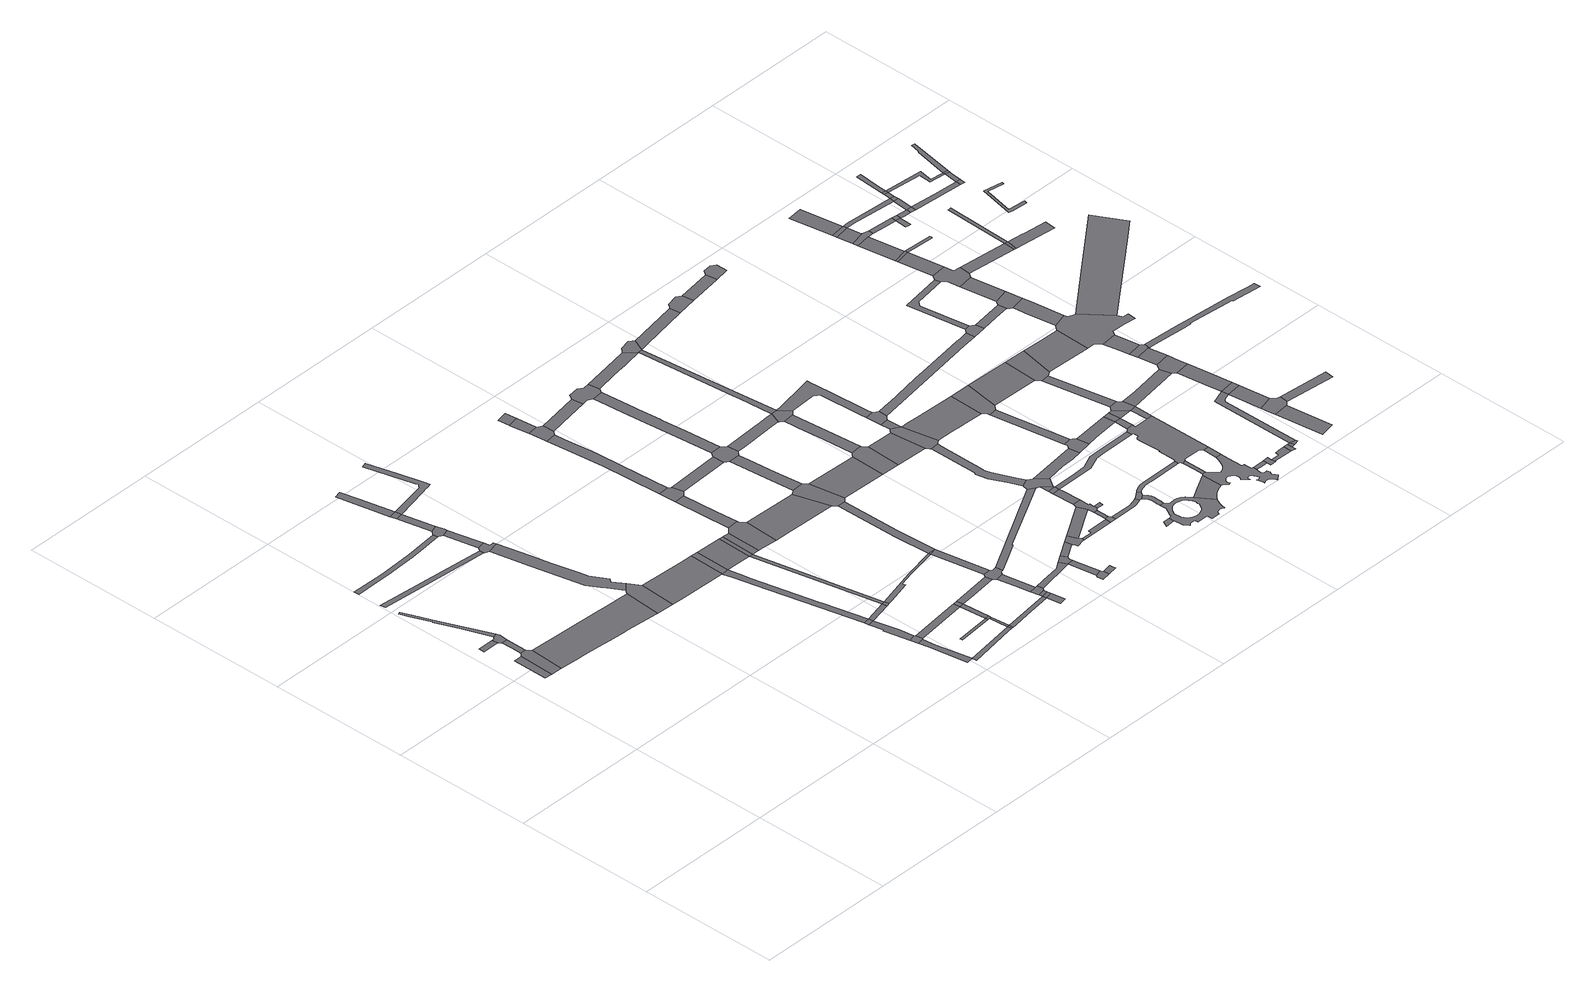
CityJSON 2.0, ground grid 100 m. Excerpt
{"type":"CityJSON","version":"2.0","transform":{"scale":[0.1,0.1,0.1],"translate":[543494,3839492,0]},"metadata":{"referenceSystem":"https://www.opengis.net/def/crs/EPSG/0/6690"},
"CityObjects":{
"road1":{"type":"Road","attributes":{"RoadStructureAttribute.sectionType":"1"},"geometry":[{"type":"MultiSurface","lod":"1","boundaries":[[[0,1,2,3]]]}]},
"road2":{"type":"Road","geometry":[{"type":"MultiSurface","lod":"1","boundaries":[[[4,5,6,7,8,9,3,2,10,11]]]}]},
"road3":{"type":"Road","attributes":{"RoadStructureAttribute.sectionType":"1"},"geometry":[{"type":"MultiSurface","lod":"1","boundaries":[[[12,13,14,15]]]}]},
"road4":{"type":"Road","attributes":{"RoadStructureAttribute.sectionType":"1"},"geometry":[{"type":"MultiSurface","lod":"1","boundaries":[[[16,17,18,6,5,19,20,21,22]]]}]},
"road5":{"type":"Road","attributes":{"RoadStructureAttribute.sectionType":"1"},"geometry":[{"type":"MultiSurface","lod":"1","boundaries":[[[23,24,25,26,27,28,29,30,31,32]]]}]},
"road6":{"type":"Road","geometry":[{"type":"MultiSurface","lod":"1","boundaries":[[[33,34,32,31,35,36,12,15,16,22]]]}]},
"road7":{"type":"Road","attributes":{"RoadStructureAttribute.sectionType":"1"},"geometry":[{"type":"MultiSurface","lod":"1","boundaries":[[[37,38,39,11,10,40,41,42,43,44,45,46,47,48,49]]]}]},
"road8":{"type":"Road","attributes":{"RoadStructureAttribute.sectionType":"1"},"geometry":[{"type":"MultiSurface","lod":"1","boundaries":[[[50,51,52,53]]]}]},
"road9":{"type":"Road","attributes":{"RoadStructureAttribute.sectionType":"1"},"geometry":[{"type":"MultiSurface","lod":"1","boundaries":[[[54,55,56,57,58,59,60,61,62,63,64,65,66]]]}]},
"road10":{"type":"Road","geometry":[{"type":"MultiSurface","lod":"1","boundaries":[[[67,68,69,49,48,70,71]]]}]},
"road11":{"type":"Road","attributes":{"RoadStructureAttribute.sectionType":"1"},"geometry":[{"type":"MultiSurface","lod":"1","boundaries":[[[72,73,74,75,76,77,78,79,80,81,82,83,68,67]]]}]},
"road12":{"type":"Road","geometry":[{"type":"MultiSurface","lod":"1","boundaries":[[[84,85,86,87,88,53,52,89,90,79,78]]]}]},
"road13":{"type":"Road","attributes":{"RoadStructureAttribute.sectionType":"1"},"geometry":[{"type":"MultiSurface","lod":"1","boundaries":[[[91,92,93,87,86]]]}]},
"road14":{"type":"Road","geometry":[{"type":"MultiSurface","lod":"1","boundaries":[[[94,95,96,97,98,99,54,66,100,93,92]]]}]},
"road15":{"type":"Road","attributes":{"RoadStructureAttribute.sectionType":"1"},"geometry":[{"type":"MultiSurface","lod":"1","boundaries":[[[101,102,103,104,105,97,96]]]}]},
"road16":{"type":"Road","geometry":[{"type":"MultiSurface","lod":"1","boundaries":[[[106,107,103,102]]]}]},
"road17":{"type":"Road","attributes":{"RoadStructureAttribute.sectionType":"1"},"geometry":[{"type":"MultiSurface","lod":"1","boundaries":[[[108,109,110,111,112,107,106]]]}]},
"road18":{"type":"Road","attributes":{"RoadStructureAttribute.sectionType":"1"},"geometry":[{"type":"MultiSurface","lod":"1","boundaries":[[[113,71,70,114,115,116]]]}]},
"road19":{"type":"Road","attributes":{"RoadStructureAttribute.sectionType":"1"},"geometry":[{"type":"MultiSurface","lod":"1","boundaries":[[[117,118,119,120,121,122,123,124,125]]]}]},
"road20":{"type":"Road","attributes":{"RoadStructureAttribute.sectionType":"1"},"geometry":[{"type":"MultiSurface","lod":"1","boundaries":[[[126,127,128,129,130,131,132,133,134,135,136,137,138,139,140,141,142,143,106,102]]]}]},
"road21":{"type":"Road","geometry":[{"type":"MultiSurface","lod":"1","boundaries":[[[144,145,122,121,146,147]]]}]},
"road22":{"type":"Road","attributes":{"RoadStructureAttribute.sectionType":"1"},"geometry":[{"type":"MultiSurface","lod":"1","boundaries":[[[148,149,150,151,152,153,145,144]]]}]},
"road23":{"type":"Road","geometry":[{"type":"MultiSurface","lod":"1","boundaries":[[[154,155,150,149]]]}]},
"road24":{"type":"Road","attributes":{"RoadStructureAttribute.sectionType":"1"},"geometry":[{"type":"MultiSurface","lod":"1","boundaries":[[[156,157,158,159,160,161,162,163,164,165,166,155,154]]]}]},
"road25":{"type":"Road","geometry":[{"type":"MultiSurface","lod":"1","boundaries":[[[167,116,115,163,162,168]]]}]},
"road26":{"type":"Road","attributes":{"RoadStructureAttribute.sectionType":"1"},"geometry":[{"type":"MultiSurface","lod":"1","boundaries":[[[169,154,149,170]]]}]},
"road27":{"type":"Road","attributes":{"RoadStructureAttribute.sectionType":"1"},"geometry":[{"type":"MultiSurface","lod":"1","boundaries":[[[171,125,172,173,174]]]}]},
"road28":{"type":"Road","attributes":{"RoadStructureAttribute.sectionType":"1"},"geometry":[{"type":"MultiSurface","lod":"1","boundaries":[[[175,176,147,146,177,178,179]]]}]},
"road29":{"type":"Road","geometry":[{"type":"MultiSurface","lod":"1","boundaries":[[[180,169,170,181]]]}]},
"road30":{"type":"Road","attributes":{"RoadStructureAttribute.sectionType":"1"},"geometry":[{"type":"MultiSurface","lod":"1","boundaries":[[[182,183,184,185,186]]]}]},
"road31":{"type":"Road","attributes":{"RoadStructureAttribute.sectionType":"1"},"geometry":[{"type":"MultiSurface","lod":"1","boundaries":[[[168,162,187,188,189,190]]]}]},
"road32":{"type":"Road","attributes":{"RoadStructureAttribute.sectionType":"1"},"geometry":[{"type":"MultiSurface","lod":"1","boundaries":[[[191,192,169,180]]]}]},
"road33":{"type":"Road","geometry":[{"type":"MultiSurface","lod":"1","boundaries":[[[190,189,193,192,191,194]]]}]},
"road34":{"type":"Road","geometry":[{"type":"MultiSurface","lod":"1","boundaries":[[[195,171,174,196]]]}]},
"road35":{"type":"Road","attributes":{"RoadStructureAttribute.sectionType":"1"},"geometry":[{"type":"MultiSurface","lod":"1","boundaries":[[[197,198,199,171,195]]]}]},
"road36":{"type":"Road","geometry":[{"type":"MultiSurface","lod":"1","boundaries":[[[200,182,186,199,198]]]}]},
"road37":{"type":"Road","attributes":{"RoadStructureAttribute.sectionType":"1"},"geometry":[{"type":"MultiSurface","lod":"1","boundaries":[[[194,191,201,202,203]]]}]},
"road38":{"type":"Road","attributes":{"RoadStructureAttribute.sectionType":"1"},"geometry":[{"type":"MultiSurface","lod":"1","boundaries":[[[204,179,182,200]]]}]},
"road39":{"type":"Road","geometry":[{"type":"MultiSurface","lod":"1","boundaries":[[[205,175,179,204]]]}]},
"road40":{"type":"Road","geometry":[{"type":"MultiSurface","lod":"1","boundaries":[[[206,207,208,203,202,209,210,211]]]}]},
"road41":{"type":"Road","attributes":{"RoadStructureAttribute.sectionType":"1"},"geometry":[{"type":"MultiSurface","lod":"1","boundaries":[[[212,213,180,181,214,215,216,217,218]]]}]},
"road42":{"type":"Road","attributes":{"RoadStructureAttribute.sectionType":"1"},"geometry":[{"type":"MultiSurface","lod":"1","boundaries":[[[219,195,196,220,221,222]]]}]},
"road43":{"type":"Road","attributes":{"RoadStructureAttribute.sectionType":"1"},"geometry":[{"type":"MultiSurface","lod":"1","boundaries":[[[223,205,204,224,225]]]}]},
"road44":{"type":"Road","attributes":{"RoadStructureAttribute.sectionType":"1"},"geometry":[{"type":"MultiSurface","lod":"1","boundaries":[[[226,227,228,208,207]]]}]},
"road45":{"type":"Road","geometry":[{"type":"MultiSurface","lod":"1","boundaries":[[[229,230,228,227,231,232]]]}]},
"road46":{"type":"Road","attributes":{"RoadStructureAttribute.sectionType":"1"},"geometry":[{"type":"MultiSurface","lod":"1","boundaries":[[[233,222,234,235,236]]]}]},
"road47":{"type":"Road","geometry":[{"type":"MultiSurface","lod":"1","boundaries":[[[237,219,222,233]]]}]},
"road48":{"type":"Road","attributes":{"RoadStructureAttribute.sectionType":"1"},"geometry":[{"type":"MultiSurface","lod":"1","boundaries":[[[238,239,240,219,237]]]}]},
"road49":{"type":"Road","attributes":{"RoadStructureAttribute.sectionType":"1"},"geometry":[{"type":"MultiSurface","lod":"1","boundaries":[[[241,242,243,244,245,246,247,248,249,250,251,230,229]]]}]},
"road50":{"type":"Road","geometry":[{"type":"MultiSurface","lod":"1","boundaries":[[[252,253,254,239,238,255]]]}]},
"road51":{"type":"Road","attributes":{"RoadStructureAttribute.sectionType":"1"},"geometry":[{"type":"MultiSurface","lod":"1","boundaries":[[[256,257,258,254,253]]]}]},
"road52":{"type":"Road","attributes":{"RoadStructureAttribute.sectionType":"1"},"geometry":[{"type":"MultiSurface","lod":"1","boundaries":[[[211,210,259,260,261,262]]]}]},
"road53":{"type":"Road","geometry":[{"type":"MultiSurface","lod":"1","boundaries":[[[263,264,265,223,225,257,256,266,267,268]]]}]},
"road54":{"type":"Road","attributes":{"RoadStructureAttribute.sectionType":"1"},"geometry":[{"type":"MultiSurface","lod":"1","boundaries":[[[269,218,270,265,264]]]}]},
"road55":{"type":"Road","geometry":[{"type":"MultiSurface","lod":"1","boundaries":[[[212,218,269]]]}]},
"road56":{"type":"Road","geometry":[{"type":"MultiSurface","lod":"1","boundaries":[[[271,272,273,274,247,246,275,276,277]]]}]},
"road57":{"type":"Road","attributes":{"RoadStructureAttribute.sectionType":"1"},"geometry":[{"type":"MultiSurface","lod":"1","boundaries":[[[278,279,280,281,282,273,272]]]}]},
"road58":{"type":"Road","geometry":[{"type":"MultiSurface","lod":"1","boundaries":[[[283,284,280,279]]]}]},
"road59":{"type":"Road","attributes":{"RoadStructureAttribute.sectionType":"1"},"geometry":[{"type":"MultiSurface","lod":"1","boundaries":[[[285,232,231,286]]]}]},
"road60":{"type":"Road","attributes":{"RoadStructureAttribute.sectionType":"1"},"geometry":[{"type":"MultiSurface","lod":"1","boundaries":[[[287,288,212,269,289,290]]]}]},
"road61":{"type":"Road","attributes":{"RoadStructureAttribute.sectionType":"1"},"geometry":[{"type":"MultiSurface","lod":"1","boundaries":[[[291,292,293,294,295,252,255,296,297,298,299,300]]]}]},
"road62":{"type":"Road","geometry":[{"type":"MultiSurface","lod":"1","boundaries":[[[301,302,303,304,305,306,262,261,307,287,290,308,309,310]]]}]},
"road63":{"type":"Road","geometry":[{"type":"MultiSurface","lod":"1","boundaries":[[[311,312,313,314,315,316]]]}]},
"road64":{"type":"Road","attributes":{"RoadStructureAttribute.sectionType":"1"},"geometry":[{"type":"MultiSurface","lod":"1","boundaries":[[[317,277,276,318,319]]]}]},
"road65":{"type":"Road","attributes":{"RoadStructureAttribute.sectionType":"1"},"geometry":[{"type":"MultiSurface","lod":"1","boundaries":[[[320,300,312,311]]]}]},
"road66":{"type":"Road","attributes":{"RoadStructureAttribute.sectionType":"1"},"geometry":[{"type":"MultiSurface","lod":"1","boundaries":[[[321,322,323,324,325,326,327,304,303]]]}]},
"road67":{"type":"Road","geometry":[{"type":"MultiSurface","lod":"1","boundaries":[[[328,291,300,320,329,330]]]}]},
"road68":{"type":"Road","geometry":[{"type":"MultiSurface","lod":"1","boundaries":[[[331,332,333,316,315]]]}]},
"road69":{"type":"Road","geometry":[{"type":"MultiSurface","lod":"1","boundaries":[[[334,335,336,337,338,285,286,326,325,339,340]]]}]},
"road70":{"type":"Road","attributes":{"RoadStructureAttribute.sectionType":"1"},"geometry":[{"type":"MultiSurface","lod":"1","boundaries":[[[341,328,330,342]]]}]},
"road71":{"type":"Road","attributes":{"RoadStructureAttribute.sectionType":"1"},"geometry":[{"type":"MultiSurface","lod":"1","boundaries":[[[343,310,309,344,345]]]}]},
"road72":{"type":"Road","attributes":{"RoadStructureAttribute.sectionType":"1"},"geometry":[{"type":"MultiSurface","lod":"1","boundaries":[[[346,347,348,349,350,351,352,353,354,355,356,357,337,336]]]}]},
"road73":{"type":"Road","attributes":{"RoadStructureAttribute.sectionType":"1"},"geometry":[{"type":"MultiSurface","lod":"1","boundaries":[[[358,359,268,267,360,361,362,363,364,365]]]}]},
"road74":{"type":"Road","geometry":[{"type":"MultiSurface","lod":"1","boundaries":[[[366,367,341,342,368,369,370,371,372,373,374]]]}]},
"road75":{"type":"Road","geometry":[{"type":"MultiSurface","lod":"1","boundaries":[[[375,376,377,378,379,317,319,380,381,354,353,382,383,384,385]]]}]},
"road76":{"type":"Road","attributes":{"RoadStructureAttribute.sectionType":"1"},"geometry":[{"type":"MultiSurface","lod":"1","boundaries":[[[386,387,388,389,390,391,340,339,392,393,394,395,396]]]}]},
"road77":{"type":"Road","attributes":{"RoadStructureAttribute.sectionType":"1"},"geometry":[{"type":"MultiSurface","lod":"1","boundaries":[[[397,398,399,373,372,400,401]]]}]},
"road78":{"type":"Road","attributes":{"RoadStructureAttribute.sectionType":"1"},"geometry":[{"type":"MultiSurface","lod":"1","boundaries":[[[402,366,374,403]]]}]},
"road79":{"type":"Road","geometry":[{"type":"MultiSurface","lod":"1","boundaries":[[[404,405,406,407,408,345,344,409,410]]]}]},
"road80":{"type":"Road","geometry":[{"type":"MultiSurface","lod":"1","boundaries":[[[411,412,401,400,413,414]]]}]},
"road81":{"type":"Road","attributes":{"RoadStructureAttribute.sectionType":"1"},"geometry":[{"type":"MultiSurface","lod":"1","boundaries":[[[415,416,417,418,419,420,421,422,407,406]]]}]},
"road82":{"type":"Road","attributes":{"RoadStructureAttribute.sectionType":"1"},"geometry":[{"type":"MultiSurface","lod":"1","boundaries":[[[423,424,412,411]]]}]},
"road83":{"type":"Road","attributes":{"RoadStructureAttribute.sectionType":"1"},"geometry":[{"type":"MultiSurface","lod":"1","boundaries":[[[425,426,427,385,384,428,429,430,431,432,433]]]}]},
"road84":{"type":"Road","geometry":[{"type":"MultiSurface","lod":"1","boundaries":[[[434,435,436,437,438,402,403,424,423,439,440,441]]]}]},
"road85":{"type":"Road","attributes":{"RoadStructureAttribute.sectionType":"1"},"geometry":[{"type":"MultiSurface","lod":"1","boundaries":[[[410,409,442,443]]]}]},
"road86":{"type":"Road","geometry":[{"type":"MultiSurface","lod":"1","boundaries":[[[444,386,396,445,446,447,419,418,448]]]}]},
"road87":{"type":"Road","attributes":{"RoadStructureAttribute.sectionType":"1"},"geometry":[{"type":"MultiSurface","lod":"1","boundaries":[[[449,450,451,438,437]]]}]},
"road88":{"type":"Road","geometry":[{"type":"MultiSurface","lod":"1","boundaries":[[[452,453,441,440]]]}]},
"road89":{"type":"Road","geometry":[{"type":"MultiSurface","lod":"1","boundaries":[[[454,455,451,450]]]}]},
"road90":{"type":"Road","attributes":{"RoadStructureAttribute.sectionType":"1"},"geometry":[{"type":"MultiSurface","lod":"1","boundaries":[[[456,455,454,457]]]}]},
"road91":{"type":"Road","geometry":[{"type":"MultiSurface","lod":"1","boundaries":[[[458,459,460,461]]]}]},
"road92":{"type":"Road","geometry":[{"type":"MultiSurface","lod":"1","boundaries":[[[462,463,358,365,456,457,464,465,466]]]}]},
"road93":{"type":"Road","attributes":{"RoadStructureAttribute.sectionType":"1"},"geometry":[{"type":"MultiSurface","lod":"1","boundaries":[[[467,468,469,470,471,414,413,472,473,474,475]]]}]},
"road94":{"type":"Road","attributes":{"RoadStructureAttribute.sectionType":"1"},"geometry":[{"type":"MultiSurface","lod":"1","boundaries":[[[476,477,478,479,480,481,482,483,484,485,486,463,462]]]}]},
"road95":{"type":"Road","attributes":{"RoadStructureAttribute.sectionType":"1"},"geometry":[{"type":"MultiSurface","lod":"1","boundaries":[[[487,433,488,489,386,444]]]}]},
"road96":{"type":"Road","attributes":{"RoadStructureAttribute.sectionType":"1"},"geometry":[{"type":"MultiSurface","lod":"1","boundaries":[[[490,491,492,493,494,495,496,497,498,499,500,444,448,501,502,503,504,505,506,507,508]]]}]},
"road97":{"type":"Road","geometry":[{"type":"MultiSurface","lod":"1","boundaries":[[[509,510,443,442,511,482,481,512,513,514,515]]]}]},
"road98":{"type":"Road","attributes":{"RoadStructureAttribute.sectionType":"1"},"geometry":[{"type":"MultiSurface","lod":"1","boundaries":[[[516,517,518,519,520,509,515]]]}]},
"road99":{"type":"Road","geometry":[{"type":"MultiSurface","lod":"1","boundaries":[[[521,522,523,524,425,433,487,525]]]}]},
"road100":{"type":"Road","geometry":[{"type":"MultiSurface","lod":"1","boundaries":[[[526,527,528,529,530,531,532,533,534,535,536,537,538,539,540]]]}]},
"road101":{"type":"Road","geometry":[{"type":"MultiSurface","lod":"1","boundaries":[[[541,542,543,467,475,532,531,544,545]]]}]},
"road102":{"type":"Road","attributes":{"RoadStructureAttribute.sectionType":"1"},"geometry":[{"type":"MultiSurface","lod":"1","boundaries":[[[546,508,507,519,518,547,548,549,550]]]}]},
"road103":{"type":"Road","attributes":{"RoadStructureAttribute.sectionType":"1"},"geometry":[{"type":"MultiSurface","lod":"1","boundaries":[[[551,552,553,554,555,556,557,558,559,560,561,562,563,564,565,566,567,568,569,570,571,572,573,574,575,540,539,576,577,578,579,580,581,582,458,461,583,584,585,586,587,588,589,590,591,592,593],[594,595,596,597,598,599,600,601,602,603,604,605,606,607,608,609,610,611,612,613,614,615,616,617,618,619,620,621,622,623,624,625,626,627,628,629,630,631,632,633,634,635]]]}]},
"road104":{"type":"Road","attributes":{"RoadStructureAttribute.sectionType":"1"},"geometry":[{"type":"MultiSurface","lod":"1","boundaries":[[[636,466,465,637,638,639]]]}]},
"road105":{"type":"Road","attributes":{"RoadStructureAttribute.sectionType":"1"},"geometry":[{"type":"MultiSurface","lod":"1","boundaries":[[[550,640,641]]]}]},
"road106":{"type":"Road","attributes":{"RoadStructureAttribute.sectionType":"1"},"geometry":[{"type":"MultiSurface","lod":"1","boundaries":[[[642,643,644,645,646,515,514,647,648,649,650,651,652]]]}]},
"road107":{"type":"Road","attributes":{"RoadStructureAttribute.sectionType":"1"},"geometry":[{"type":"MultiSurface","lod":"1","boundaries":[[[653,654,655,656,657,658,659,660,454,450,661,662,663,664,665]]]}]},
"road108":{"type":"Road","attributes":{"RoadStructureAttribute.sectionType":"1"},"geometry":[{"type":"MultiSurface","lod":"1","boundaries":[[[666,667,668,669,670,671,541,545,672,673,674,675,676,677,678,679]]]}]},
"road109":{"type":"Road","geometry":[{"type":"MultiSurface","lod":"1","boundaries":[[[680,681,567,566,682,683,684,685,686,687,688,689]]]}]},
"road110":{"type":"Road","attributes":{"RoadStructureAttribute.sectionType":"1"},"geometry":[{"type":"MultiSurface","lod":"1","boundaries":[[[690,691,525,487,692,693]]]}]},
"road111":{"type":"Road","geometry":[{"type":"MultiSurface","lod":"1","boundaries":[[[694,695,696,697,698,636,639,699,700]]]}]},
"road112":{"type":"Road","attributes":{"RoadStructureAttribute.sectionType":"1"},"geometry":[{"type":"MultiSurface","lod":"1","boundaries":[[[701,702,696,695]]]}]},
"road113":{"type":"Road","geometry":[{"type":"MultiSurface","lod":"1","boundaries":[[[703,704,705,706,707,708]]]}]},
"road114":{"type":"Road","geometry":[{"type":"MultiSurface","lod":"1","boundaries":[[[652,651,709,710,702,701,711,712,713,714]]]}]},
"road115":{"type":"Road","geometry":[{"type":"MultiSurface","lod":"1","boundaries":[[[715,716,717,718,719,720,721,722,723,724,708,707,680,689,725,726,727,728,729,730,731,732,733,734,735,736,737,738,739,740,741,742,743,744,745,746,747,748,749,750,751,752,753,754,755,756,757,758,759,760,761,762,763,764,765,766,767,768,769,770,771,772,773,774,775,776,777,778,779,780,781,782,783,784,785,786,787,788,789,790,791,792,793,794,795,796,797,798,799,800]]]}]},
"road116":{"type":"Road","attributes":{"RoadStructureAttribute.sectionType":"1"},"geometry":[{"type":"MultiSurface","lod":"1","boundaries":[[[801,700,699,802,803,804]]]}]},
"road117":{"type":"Road","geometry":[{"type":"MultiSurface","lod":"1","boundaries":[[[805,806,807,690,693,808,809,810,811]]]}]},
"road118":{"type":"Road","attributes":{"RoadStructureAttribute.sectionType":"1"},"geometry":[{"type":"MultiSurface","lod":"1","boundaries":[[[812,813,814,815,816,817,818,819,641,640,820,821]]]}]},
"road119":{"type":"Road","attributes":{"RoadStructureAttribute.sectionType":"1"},"geometry":[{"type":"MultiSurface","lod":"1","boundaries":[[[822,823,824,825,826,653,665,827,828,829,830,831,832,833,834,835,836,679,678,837,705,704,838,839,840,841,842,843,844,845,846]]]}]},
"road120":{"type":"Road","geometry":[{"type":"MultiSurface","lod":"1","boundaries":[[[843,715,800,844]]]}]},
"road121":{"type":"Road","geometry":[{"type":"MultiSurface","lod":"1","boundaries":[[[847,848,849,792,791,850,851,852,853,854]]]}]},
"road122":{"type":"Road","geometry":[{"type":"MultiSurface","lod":"1","boundaries":[[[855,804,824,823]]]}]},
"road123":{"type":"Road","geometry":[{"type":"MultiSurface","lod":"1","boundaries":[[[856,801,804,855]]]}]},
"road124":{"type":"Road","attributes":{"RoadStructureAttribute.sectionType":"1"},"geometry":[{"type":"MultiSurface","lod":"1","boundaries":[[[714,713,857,858]]]}]},
"road125":{"type":"Road","geometry":[{"type":"MultiSurface","lod":"1","boundaries":[[[859,847,854,860,861,862,863,864,865,866]]]}]},
"road126":{"type":"Road","attributes":{"RoadStructureAttribute.sectionType":"1"},"geometry":[{"type":"MultiSurface","lod":"1","boundaries":[[[867,856,855,868]]]}]},
"road127":{"type":"Road","attributes":{"RoadStructureAttribute.sectionType":"1"},"geometry":[{"type":"MultiSurface","lod":"1","boundaries":[[[869,811,810,870]]]}]},
"road128":{"type":"Road","geometry":[{"type":"MultiSurface","lod":"1","boundaries":[[[871,872,873,874,866,865,875,876]]]}]},
"road129":{"type":"Road","geometry":[{"type":"MultiSurface","lod":"1","boundaries":[[[877,878,867,868,879,880]]]}]},
"road130":{"type":"Road","attributes":{"RoadStructureAttribute.sectionType":"1"},"geometry":[{"type":"MultiSurface","lod":"1","boundaries":[[[879,868,846,845]]]}]},
"road131":{"type":"Road","attributes":{"RoadStructureAttribute.sectionType":"1"},"geometry":[{"type":"MultiSurface","lod":"1","boundaries":[[[881,882,883,878,877]]]}]},
"road132":{"type":"Road","geometry":[{"type":"MultiSurface","lod":"1","boundaries":[[[884,871,876,885,886,887,888,889,890]]]}]},
"road133":{"type":"Road","geometry":[{"type":"MultiSurface","lod":"1","boundaries":[[[891,890,889,892,893]]]}]},
"road134":{"type":"Road","geometry":[{"type":"MultiSurface","lod":"1","boundaries":[[[858,857,894,895,883,882,896,897,898]]]}]},
"road135":{"type":"Road","geometry":[{"type":"MultiSurface","lod":"1","boundaries":[[[891,893,899,900,901]]]}]},
"road136":{"type":"Road","geometry":[{"type":"MultiSurface","lod":"1","boundaries":[[[902,903,869,870,904,905,906]]]}]},
"road137":{"type":"Road","attributes":{"RoadStructureAttribute.sectionType":"1"},"geometry":[{"type":"MultiSurface","lod":"1","boundaries":[[[907,908,880,879,909]]]}]},
"road138":{"type":"Road","attributes":{"RoadStructureAttribute.sectionType":"1"},"geometry":[{"type":"MultiSurface","lod":"1","boundaries":[[[910,911,891,901,912,913,914,915]]]}]},
"road139":{"type":"Road","geometry":[{"type":"MultiSurface","lod":"1","boundaries":[[[916,917,812,821,918,919]]]}]},
"road140":{"type":"Road","attributes":{"RoadStructureAttribute.sectionType":"1"},"geometry":[{"type":"MultiSurface","lod":"1","boundaries":[[[920,898,897,921,922]]]}]},
"road141":{"type":"Road","attributes":{"RoadStructureAttribute.sectionType":"1"},"geometry":[{"type":"MultiSurface","lod":"1","boundaries":[[[923,924,925,926]]]}]},
"road142":{"type":"Road","geometry":[{"type":"MultiSurface","lod":"1","boundaries":[[[927,928,929,930,931,932,924,923,933,934,935,936]]]}]},
"road143":{"type":"Road","attributes":{"RoadStructureAttribute.sectionType":"1"},"geometry":[{"type":"MultiSurface","lod":"1","boundaries":[[[937,915,931,930]]]}]},
"road144":{"type":"Road","attributes":{"RoadStructureAttribute.sectionType":"1"},"geometry":[{"type":"MultiSurface","lod":"1","boundaries":[[[938,939,917,916,940,941,942]]]}]},
"road145":{"type":"Road","geometry":[{"type":"MultiSurface","lod":"1","boundaries":[[[943,910,915,937]]]}]},
"road146":{"type":"Road","attributes":{"RoadStructureAttribute.sectionType":"1"},"geometry":[{"type":"MultiSurface","lod":"1","boundaries":[[[944,919,918,945,946,947]]]}]},
"road147":{"type":"Road","attributes":{"RoadStructureAttribute.sectionType":"1"},"geometry":[{"type":"MultiSurface","lod":"1","boundaries":[[[948,949,950,951,910,943]]]}]},
"road148":{"type":"Road","geometry":[{"type":"MultiSurface","lod":"1","boundaries":[[[952,953,954,907,909,950,949]]]}]},
"road149":{"type":"Road","attributes":{"RoadStructureAttribute.sectionType":"1"},"geometry":[{"type":"MultiSurface","lod":"1","boundaries":[[[955,956,954,953]]]}]},
"road150":{"type":"Road","geometry":[{"type":"MultiSurface","lod":"1","boundaries":[[[957,958,959,956,955,960,961]]]}]},
"road151":{"type":"Road","attributes":{"RoadStructureAttribute.sectionType":"1"},"geometry":[{"type":"MultiSurface","lod":"1","boundaries":[[[962,963,964,959,958]]]}]},
"road152":{"type":"Road","attributes":{"RoadStructureAttribute.sectionType":"1"},"geometry":[{"type":"MultiSurface","lod":"1","boundaries":[[[965,966,967,968,969,970,971]]]}]},
"road153":{"type":"Road","geometry":[{"type":"MultiSurface","lod":"1","boundaries":[[[972,973,974,944,947,975,967,966]]]}]},
"road154":{"type":"Road","attributes":{"RoadStructureAttribute.sectionType":"1"},"geometry":[{"type":"MultiSurface","lod":"1","boundaries":[[[936,935,976,977]]]}]},
"road155":{"type":"Road","geometry":[{"type":"MultiSurface","lod":"1","boundaries":[[[978,979,980,971,970,981,982,983,922,921,984,985,986,963,962,987,988,989,990,991,992,993,994,995,996,997]]]}]},
"road156":{"type":"Road","attributes":{"RoadStructureAttribute.sectionType":"1"},"geometry":[{"type":"MultiSurface","lod":"1","boundaries":[[[998,999,973,972]]]}]},
"road157":{"type":"Road","geometry":[{"type":"MultiSurface","lod":"1","boundaries":[[[1000,1001,1002,938,942,1003,999,998,1004,1005]]]}]},
"road158":{"type":"Road","attributes":{"RoadStructureAttribute.sectionType":"1"},"geometry":[{"type":"MultiSurface","lod":"1","boundaries":[[[1006,1007,1002,1001]]]}]},
"road159":{"type":"Road","geometry":[{"type":"MultiSurface","lod":"1","boundaries":[[[1008,1009,1007,1006,1010]]]}]},
"road160":{"type":"Road","attributes":{"RoadStructureAttribute.sectionType":"1"},"geometry":[{"type":"MultiSurface","lod":"1","boundaries":[[[1011,1012,1009,1008]]]}]},
"road161":{"type":"Road","attributes":{"RoadStructureAttribute.sectionType":"1"},"geometry":[{"type":"MultiSurface","lod":"1","boundaries":[[[1013,1014,1015,1016,1017]]]}]},
"road162":{"type":"Road","geometry":[{"type":"MultiSurface","lod":"1","boundaries":[[[1018,1019,1014,1013]]]}]},
"road163":{"type":"Road","geometry":[{"type":"MultiSurface","lod":"1","boundaries":[[[1020,1021,1017,1016,1012,1011,1022,1023,1024,1025]]]}]},
"road164":{"type":"Road","attributes":{"RoadStructureAttribute.sectionType":"1"},"geometry":[{"type":"MultiSurface","lod":"1","boundaries":[[[1026,1027,1028,1019,1018]]]}]},
"road165":{"type":"Road","geometry":[{"type":"MultiSurface","lod":"1","boundaries":[[[1029,1030,1031,1010,1006]]]}]},
"road166":{"type":"Road","attributes":{"RoadStructureAttribute.sectionType":"1"},"geometry":[{"type":"MultiSurface","lod":"1","boundaries":[[[1005,1004,1032,1033]]]}]},
"road167":{"type":"Road","attributes":{"RoadStructureAttribute.sectionType":"1"},"geometry":[{"type":"MultiSurface","lod":"1","boundaries":[[[1025,1024,1034,1035,1036]]]}]},
"road168":{"type":"Road","attributes":{"RoadStructureAttribute.sectionType":"1"},"geometry":[{"type":"MultiSurface","lod":"1","boundaries":[[[1037,1038,1039,1040,1041,1042,1043,1044,961,960,1045,1046,1047,1048,1049,1050,1051,1052,1053,1054,1055]]]}]},
"road169":{"type":"Road","attributes":{"RoadStructureAttribute.sectionType":"1"},"geometry":[{"type":"MultiSurface","lod":"1","boundaries":[[[1056,1018,1013,1057,1058,1059]]]}]},
"road170":{"type":"Road","geometry":[{"type":"MultiSurface","lod":"1","boundaries":[[[1035,1060,1061,1062,1063,1064,1065]]]}]},
"road171":{"type":"Road","geometry":[{"type":"MultiSurface","lod":"1","boundaries":[[[1036,1035,1065,1066]]]}]},
"road172":{"type":"Road","geometry":[{"type":"MultiSurface","lod":"1","boundaries":[[[1033,1032,1067,1068]]]}]},
"road173":{"type":"Road","attributes":{"RoadStructureAttribute.sectionType":"1"},"geometry":[{"type":"MultiSurface","lod":"1","boundaries":[[[1066,1065,1069,1070,1071,1072]]]}]},
"road174":{"type":"Road","attributes":{"RoadStructureAttribute.sectionType":"1"},"geometry":[{"type":"MultiSurface","lod":"1","boundaries":[[[1073,1074,997,996,1075,1076]]]}]},
"road175":{"type":"Road","geometry":[{"type":"MultiSurface","lod":"1","boundaries":[[[1072,1071,1077,1078]]]}]},
"road176":{"type":"Road","attributes":{"RoadStructureAttribute.sectionType":"1"},"geometry":[{"type":"MultiSurface","lod":"1","boundaries":[[[1058,1072,1078,1079]]]}]},
"road177":{"type":"Road","attributes":{"RoadStructureAttribute.sectionType":"1"},"geometry":[{"type":"MultiSurface","lod":"1","boundaries":[[[1080,1081,1082,1033,1068]]]}]},
"road178":{"type":"Road","geometry":[{"type":"MultiSurface","lod":"1","boundaries":[[[1059,1058,1079,1083]]]}]},
"road179":{"type":"Road","attributes":{"RoadStructureAttribute.sectionType":"1"},"geometry":[{"type":"MultiSurface","lod":"1","boundaries":[[[1084,1059,1083,1085]]]}]},
"road180":{"type":"Road","geometry":[{"type":"MultiSurface","lod":"1","boundaries":[[[1086,1084,1085,1087]]]}]},
"road181":{"type":"Road","attributes":{"RoadStructureAttribute.sectionType":"1"},"geometry":[{"type":"MultiSurface","lod":"1","boundaries":[[[1088,1089,1090,1068,1067,1091,1092,1093]]]}]},
"road182":{"type":"Road","attributes":{"RoadStructureAttribute.sectionType":"1"},"geometry":[{"type":"MultiSurface","lod":"1","boundaries":[[[1094,1086,1087,1095,1096]]]}]},
"road183":{"type":"Road","attributes":{"RoadStructureAttribute.sectionType":"1"},"geometry":[{"type":"MultiSurface","lod":"1","boundaries":[[[1097,1078,1077,1098,1099,1100]]]}]},
"road184":{"type":"Road","attributes":{"RoadStructureAttribute.sectionType":"1"},"geometry":[{"type":"MultiSurface","lod":"1","boundaries":[[[1101,1102,1087,1085,1103,1104,1105,1106]]]}]},
"road185":{"type":"Road","attributes":{"RoadStructureAttribute.sectionType":"1"},"geometry":[{"type":"MultiSurface","lod":"1","boundaries":[[[1107,1108,1109,1110,1111,1112,1113,1114,1115]]]}]},
"road186":{"type":"Road","geometry":[{"type":"MultiSurface","lod":"1","boundaries":[[[1100,1099,1116,1117,1118]]]}]},
"road187":{"type":"Road","attributes":{"RoadStructureAttribute.sectionType":"1"},"geometry":[{"type":"MultiSurface","lod":"1","boundaries":[[[1119,1105,1100,1118,1120,1121]]]}]},
"road188":{"type":"Road","geometry":[{"type":"MultiSurface","lod":"1","boundaries":[[[1122,1106,1105,1119,1121,1123]]]}]},
"road189":{"type":"Road","attributes":{"RoadStructureAttribute.sectionType":"1"},"geometry":[{"type":"MultiSurface","lod":"1","boundaries":[[[1124,1125,1126,1106,1122,1123,1127]]]}]}
},
"vertices":[
[153,2134,0],[151,1883,0],[203,1880,0],[212,2133,0],
[278,2152,0],[273,2159,0],[233,2156,0],[233,2155,0],[233,2153,0],[217,2138,0],[286,1876,0],[300,2128,0],
[213,2370,0],[96,2369,0],[96,2328,0],[214,2329,0],
[235,2309,0],[234,2240,0],[234,2196,0],[273,2161,0],[274,2195,0],[274,2240,0],[277,2307,0],
[128,2745,0],[68,2895,0],[40,2964,0],[23,2958,0],[51,2889,0],[105,2755,0],[101,2754,0],[171,2580,0],[242,2386,0],[270,2397,0],
[280,2373,0],[278,2380,0],[239,2382,0],[230,2370,0],
[1060,2091,0],[920,2098,0],[843,2102,0],[410,1869,0],[483,1866,0],[564,1862,0],[682,1854,0],[805,1845,0],[821,1844,0],[844,1843,0],[1063,1826,0],[1079,1825,0],[1096,2089,0],
[13,3099,0],[18,3059,0],[813,2995,0],[813,3028,0],
[740,3339,0],[500,3312,0],[243,3299,0],[4,3300,0],[5,3262,0],[153,3266,0],[238,3267,0],[301,3270,0],[371,3273,0],[436,3276,0],[500,3279,0],[600,3290,0],[745,3307,0],
[1168,2165,0],[1118,2119,0],[1112,2110,0],[1205,1818,0],[1222,2081,0],
[1118,2243,0],[1135,2268,0],[1071,2384,0],[1057,2446,0],[1011,2636,0],[984,2767,0],[932,2999,0],[847,2979,0],[910,2697,0],[989,2330,0],[1040,2248,0],[1059,2216,0],
[927,3023,0],[895,3018,0],[885,3062,0],[831,3051,0],[816,3031,0],[816,2995,0],[828,2989,0],
[872,3121,0],[832,3308,0],[779,3288,0],
[827,3330,0],[824,3341,0],[814,3386,0],[761,3366,0],[743,3343,0],[741,3340,0],[750,3304,0],
[806,3414,0],[763,3616,0],[710,3605,0],[724,3540,0],[741,3461,0],
[753,3661,0],[700,3650,0],
[700,3908,0],[671,4036,0],[622,4022,0],[641,3929,0],[667,3806,0],
[1552,2068,0],[1296,1812,0],[1627,1807,0],[1634,2065,0],
[2023,143,0],[2023,148,0],[1997,290,0],[1973,395,0],[1963,485,0],[1917,475,0],[1931,409,0],[1978,132,0],[2024,140,0],
[1001,3670,0],[1009,3672,0],[1044,3680,0],[1066,3685,0],[1099,3693,0],[1087,3739,0],[1042,3910,0],[988,4119,0],[987,4121,0],[950,4106,0],[950,4104,0],[1044,3759,0],[1048,3742,0],[1045,3738,0],[1044,3737,0],[1028,3717,0],[1006,3713,0],[993,3710,0],
[1952,545,0],[1904,534,0],[1970,492,0],[1960,539,0],
[1937,658,0],[1898,828,0],[1853,818,0],[1874,721,0],[1864,717,0],[1867,708,0],
[1891,860,0],[1846,850,0],
[1891,863,0],[1820,1176,0],[1815,1198,0],[1712,1653,0],[1695,1732,0],[1679,1807,0],[1678,1810,0],[1628,1803,0],[1643,1737,0],[1698,1505,0],[1779,1152,0],
[1654,2064,0],[1685,2062,0],
[2056,901,0],[2064,869,0],
[2401,197,0],[2028,107,0],[2373,166,0],[2403,169,0],
[2347,589,0],[2329,587,0],[2341,540,0],[2349,540,0],[2353,541,0],
[2081,906,0],[2089,875,0],
[2374,351,0],[2119,324,0],[2121,315,0],[2122,306,0],[2376,333,0],
[1693,1810,0],[1739,1809,0],[1866,1806,0],[1872,2055,0],
[1893,1805,0],[1867,1803,0],
[1866,1804,0],[1899,2054,0],
[2416,202,0],[2418,170,0],
[2405,307,0],[2402,335,0],[2387,334,0],
[2401,353,0],
[1900,1805,0],[1947,1803,0],[1952,2052,0],
[2385,545,0],
[2379,593,0],
[2075,2079,0],[2073,2096,0],[1990,2089,0],[1981,1802,0],[2092,1798,0],[2103,2047,0],
[2614,1036,0],[2385,989,0],[2114,881,0],[2291,925,0],[2285,948,0],[2388,976,0],[2616,1024,0],
[2762,248,0],[2446,172,0],[2566,191,0],[2767,221,0],
[2671,631,0],[2498,560,0],[2682,584,0],
[2058,2258,0],[2041,2501,0],[1965,2497,0],
[2033,2626,0],[1957,2621,0],[2072,2530,0],[2054,2610,0],
[2819,231,0],[2783,132,0],[2785,124,0],[2837,134,0],
[2814,257,0],
[2810,283,0],[2757,273,0],[2761,254,0],
[2009,2980,0],[1996,3169,0],[1994,3204,0],[1993,3211,0],[1969,3405,0],[1961,3477,0],[1886,3469,0],[1898,3349,0],[1922,3151,0],[1932,3052,0],[1942,2862,0],
[2818,343,0],[2800,340,0],[2747,330,0],[2824,301,0],
[2759,574,0],[2704,562,0],[2726,439,0],
[2189,1795,0],[2244,1793,0],[2566,1784,0],[2492,2036,0],
[2755,642,0],[2738,658,0],[2685,652,0],[2775,597,0],[2791,600,0],[2782,649,0],
[2668,1036,0],[2619,1010,0],
[1956,3603,0],[1945,3611,0],[1869,3601,0],[1884,3483,0],[1966,3484,0],[1986,3507,0],[1980,3588,0],
[1944,3615,0],[1928,3754,0],[1849,3741,0],[1850,3735,0],[1866,3628,0],
[1918,3838,0],[1838,3824,0],
[2445,2634,0],[2448,2553,0],
[2593,1754,0],[2600,1297,0],[2656,1332,0],[2649,1754,0],
[3076,410,0],[3028,380,0],[3016,373,0],[2886,353,0],[2876,352,0],[2883,312,0],[2886,313,0],[3035,341,0],[3085,350,0],[3101,354,0],
[2609,2058,0],[2608,2059,0],[2607,2062,0],[2526,2057,0],[2520,2053,0],[2502,2042,0],[2590,1758,0],[2652,1757,0],[2678,1780,0],[2636,2033,0],
[3181,167,0],[3136,154,0],[3126,139,0],[3131,97,0],[3198,109,0],[3193,150,0],
[2291,3642,0],[2170,3539,0],[2305,3562,0],
[3148,361,0],
[2586,2263,0],[2577,2361,0],[2571,2417,0],[2567,2467,0],[2560,2533,0],[2478,2529,0],[2506,2262,0],
[3129,443,0],[3144,386,0],[3153,404,0],
[3266,120,0],[3263,140,0],[3260,160,0],
[2557,2660,0],[2547,2668,0],[2547,2671,0],[2467,2667,0],[2458,2654,0],[2586,2561,0],[2580,2642,0],
[3248,517,0],[3260,473,0],
[3005,2022,0],[3002,1771,0],[3009,2022,0],
[2527,2881,0],[2521,2936,0],[2505,3105,0],[2503,3125,0],[2501,3150,0],[2487,3290,0],[2485,3312,0],[2461,3557,0],[2382,3548,0],[2407,3282,0],[2419,3160,0],[2442,2928,0],
[3480,1036,0],[3460,1025,0],[2877,647,0],[3010,722,0],[3016,726,0],[3015,731,0],[3460,974,0],[3527,1011,0],
[3302,550,0],[3250,518,0],[3263,463,0],[3268,464,0],[3274,432,0],[3325,446,0],[3343,446,0],[3343,466,0],[3330,483,0],
[2425,3664,0],[2394,3687,0],[2391,3689,0],[2312,3678,0],[2313,3676,0],[2350,3570,0],[2355,3566,0],[2461,3559,0],[2468,3571,0],[2480,3591,0],[2466,3671,0],
[2997,2667,0],[2950,2665,0],[2862,2659,0],[2854,2659,0],[2797,2655,0],[2747,2652,0],[2647,2565,0],[2859,2579,0],[2865,2579,0],[2955,2585,0],[2965,2586,0],
[3425,487,0],[3423,464,0],[3353,464,0],[3580,448,0],[3580,488,0],
[3553,705,0],[3581,636,0],
[3125,2043,0],[3118,2052,0],[3118,2055,0],[3039,2051,0],[3033,2046,0],[3137,1767,0],[3145,2019,0],
[3612,499,0],[3585,498,0],[3623,449,0],[3622,481,0],
[3099,2268,0],[3087,2404,0],[3087,2406,0],[3073,2567,0],[2992,2558,0],[3007,2399,0],[3008,2389,0],[3019,2267,0],
[3611,589,0],[3582,587,0],
[2836,3734,0],[2746,3719,0],[2742,3718,0],[2646,3620,0],[2677,3625,0],[2694,3628,0],[2756,3639,0],[2789,3645,0],[2903,3665,0],
[3628,664,0],[3618,659,0],[3618,664,0],[3617,732,0],[3560,731,0],[3619,599,0],[3631,604,0],[3628,631,0],
[3364,1760,0],[3339,2017,0],
[3042,2670,0],[2969,2582,0],[2991,2560,0],[2992,2559,0],[3104,2595,0],
[3614,871,0],[3612,896,0],[3554,893,0],
[3674,602,0],[3678,629,0],
[3610,931,0],[3552,928,0],
[3550,995,0],[3609,944,0],
[3843,218,0],[3795,218,0],[3778,175,0],[3843,181,0],
[3547,1102,0],[3488,1077,0],[3624,968,0],[3653,1013,0],[3581,1081,0],
[3846,500,0],[3837,496,0],[3823,492,0],[3810,488,0],[3780,480,0],[3793,450,0],[3810,453,0],[3840,463,0],[3860,471,0],
[3523,1150,0],[3457,1313,0],[3445,1352,0],[3446,1367,0],[3449,1701,0],[3450,1735,0],[3391,1729,0],[3388,1384,0],[3381,1365,0],[3400,1281,0],[3458,1153,0],
[2936,3670,0],[2971,2959,0],[2976,2907,0],
[3410,2271,0],[3389,2583,0],[3386,2632,0],[3386,2633,0],[3383,2670,0],[3381,2697,0],[3379,2731,0],[3316,2719,0],[3098,2678,0],[3067,2672,0],[3063,2672,0],[3108,2595,0],[3299,2607,0],[3317,2592,0],[3330,2581,0],[3330,2580,0],[3350,2270,0],[3352,2228,0],[3413,2234,0],
[3364,2045,0],[3351,2031,0],[3385,1736,0],[3453,1737,0],[3458,1742,0],[3478,1759,0],[3425,2010,0],
[3425,2017,0],[3423,2050,0],[3418,2118,0],[3360,2113,0],[3364,2047,0],
[2964,3767,0],[2943,3785,0],[2864,3765,0],[2846,3745,0],[2975,3758,0],
[3936,372,0],[3936,397,0],[3938,429,0],[3935,447,0],[3925,464,0],[3905,489,0],[3873,469,0],[3890,451,0],[3900,436,0],[3906,417,0],[3903,387,0],[3901,369,0],[3903,350,0],[3904,344,0],[3936,349,0],
[3903,536,0],[3889,526,0],[3865,509,0],[3908,494,0],[3920,514,0],
[3423,2227,0],[3432,2133,0],[3435,2136,0],[3446,2148,0],[3448,2210,0],
[4080,32,0],[4082,38,0],[4085,44,0],[4090,49,0],[4099,54,0],[4111,57,0],[4123,58,0],[4133,55,0],[4146,46,0],[4147,50,0],[4152,74,0],[4158,92,0],[4158,93,0],[4164,110,0],[4170,122,0],[4179,136,0],[4095,251,0],[4064,291,0],[4046,307,0],[4044,308,0],[4022,315,0],[4001,320,0],[3976,320,0],[3959,317,0],[3944,329,0],[3907,314,0],[3904,297,0],[3894,274,0],[3882,256,0],[3872,239,0],[3870,224,0],[3855,219,0],[3848,174,0],[3853,118,0],[3854,111,0],[3879,77,0],[3894,91,0],[3934,92,0],[3937,67,0],[3994,67,0],[4016,68,0],[4017,28,0],[4080,29,0],[4009,285,0],[4019,283,0],[4029,279,0],[4032,278,0],[4045,265,0],[4055,256,0],[4065,236,0],[4070,223,0],[4073,211,0],[4070,196,0],[4070,183,0],[4065,171,0],[4058,158,0],[4057,157,0],[4051,148,0],[4041,138,0],[4031,130,0],[4027,129,0],[4018,125,0],[4017,125,0],[4006,120,0],[3993,117,0],[3971,120,0],[3953,125,0],[3938,132,0],[3923,144,0],[3914,158,0],[3913,159,0],[3905,177,0],[3903,189,0],[3900,207,0],[3902,224,0],[3910,247,0],[3917,257,0],[3932,269,0],[3943,279,0],[3947,282,0],[3959,287,0],[3965,288,0],[3967,289,0],[3972,290,0],[3992,290,0],
[3948,1130,0],[3794,1037,0],[3889,1041,0],[3961,1053,0],
[3448,2148,0],[3449,2210,0],
[3679,2003,0],[3589,2005,0],[3472,2009,0],[3456,2009,0],[3450,2009,0],[3598,1755,0],[3670,1753,0],[3672,1753,0],[3717,1751,0],[3844,1747,0],[3851,1998,0],
[4304,988,0],[4297,988,0],[4276,986,0],[4016,982,0],[3978,982,0],[3877,937,0],[3792,935,0],[3615,931,0],[3815,899,0],[3890,900,0],[3989,941,0],[4045,942,0],[4305,946,0],
[4269,575,0],[4022,573,0],[4001,572,0],[3972,570,0],[3944,562,0],[3917,547,0],[3937,529,0],[3962,537,0],[3994,545,0],[4039,545,0],[4044,545,0],[4269,548,0],[4282,547,0],[4284,575,0],
[4296,360,0],[4177,296,0],[4191,151,0],[4205,165,0],[4219,176,0],[4230,184,0],[4235,187,0],[4251,196,0],[4272,204,0],[4296,210,0],
[3354,3826,0],[3347,3824,0],[3006,3683,0],[3361,3748,0],
[4033,1176,0],[4021,1186,0],[3961,1176,0],[3963,1164,0],[3965,1153,0],[4066,1071,0],[4051,1159,0],
[3934,1712,0],[3875,1702,0],
[4330,436,0],[4329,536,0],[4304,528,0],[4304,435,0],[4303,370,0],[4331,373,0],
[3867,1727,0],[3872,1723,0],[3936,1714,0],[3941,1721,0],[3960,1744,0],[3999,1994,0],
[4480,420,0],[4471,395,0],[4466,380,0],[4456,360,0],[4441,332,0],[4421,314,0],[4404,307,0],[4387,301,0],[4381,307,0],[4336,358,0],[4304,209,0],[4310,208,0],[4316,204,0],[4323,199,0],[4328,192,0],[4334,183,0],[4335,181,0],[4346,188,0],[4353,190,0],[4346,194,0],[4344,201,0],[4345,211,0],[4349,222,0],[4356,230,0],[4364,237,0],[4370,240,0],[4372,241,0],[4382,242,0],[4393,242,0],[4405,236,0],[4417,225,0],[4427,215,0],[4429,208,0],[4431,196,0],[4430,183,0],[4427,172,0],[4424,169,0],[4419,167,0],[4415,167,0],[4430,155,0],[4447,139,0],[4459,125,0],[4456,136,0],[4457,143,0],[4459,148,0],[4463,151,0],[4474,153,0],[4483,152,0],[4488,149,0],[4492,145,0],[4515,101,0],[4502,91,0],[4497,88,0],[4492,88,0],[4484,89,0],[4478,92,0],[4487,69,0],[4491,51,0],[4492,39,0],[4504,45,0],[4507,46,0],[4514,46,0],[4530,44,0],[4544,37,0],[4556,27,0],[4563,14,0],[4564,12,0],[4566,2,0],[4603,33,0],[4583,68,0],[4593,88,0],[4585,108,0],[4560,107,0],[4559,109,0],[4551,124,0],[4551,159,0],[4557,159,0],[4557,191,0],[4543,190,0],[4542,229,0],[4542,250,0],[4528,250,0],[4522,250,0],[4522,259,0],[4522,363,0],[4522,420,0],
[4322,1189,0],[4141,1084,0],[4225,1095,0],[4329,1103,0],
[3458,3876,0],[3378,3857,0],[3361,3835,0],[3432,3761,0],[3444,3763,0],[3505,3773,0],[3493,3852,0],
[4374,2356,0],[4313,2346,0],[4273,2341,0],[4014,2302,0],[3922,2288,0],[3837,2275,0],[3559,2228,0],[3557,2228,0],[4278,2280,0],[4380,2295,0],
[4376,984,0],[4376,1007,0],[4327,1006,0],[4321,995,0],[4312,990,0],[4319,946,0],[4319,903,0],[4313,903,0],[4306,903,0],[4296,895,0],[4293,875,0],[4300,710,0],[4293,711,0],[4294,595,0],[4293,594,0],[4297,545,0],[4332,539,0],[4337,546,0],[4343,548,0],[4382,548,0],[4464,547,0],[4482,527,0],[4522,527,0],[4522,985,0],[4480,985,0],
[4646,193,0],[4573,191,0],[4567,191,0],[4557,163,0],[4559,163,0],[4562,163,0],[4586,163,0],[4647,163,0],
[4375,1107,0],
[4368,1194,0],
[4305,1736,0],[4317,1986,0],
[4688,194,0],[4647,137,0],[4647,134,0],[4647,132,0],[4668,132,0],[4691,133,0],[4691,137,0],[4685,164,0],
[4393,1196,0],[4478,1115,0],
[3742,3892,0],[3755,3813,0],
[4831,195,0],[4786,194,0],[4755,193,0],[4753,165,0],[4693,137,0],[4833,136,0],
[4481,1236,0],[4419,1226,0],[4522,1121,0],[4512,1210,0],
[4481,1237,0],[4396,1709,0],[4335,1702,0],
[4863,196,0],[4864,131,0],[4864,144,0],[4864,160,0],[4864,161,0],[4864,163,0],[4867,196,0],
[4885,196,0],[4876,163,0],[4892,163,0],
[4331,1710,0],[4334,1707,0],[4404,1715,0],[4427,1731,0],[4476,1982,0],
[4932,177,0],[4929,186,0],[4928,189,0],
[3828,3934,0],[3766,3927,0],[3846,3828,0],[3861,3831,0],[3859,3911,0],
[4890,1265,0],[4634,1221,0],[4913,1184,0],
[4982,842,0],[4884,806,0],[4924,754,0],[4932,769,0],[4952,779,0],[4989,790,0],
[4438,2394,0],[4399,2384,0],[4482,2310,0],[4470,2370,0],
[4625,1979,0],[4753,1721,0],[4761,1975,0],
[5145,464,0],[5034,449,0],[5079,110,0],[5189,131,0],
[5155,552,0],[5153,554,0],[5146,562,0],[5128,584,0],[5020,553,0],[5028,496,0],[5149,467,0],[5166,481,0],[5177,489,0],[5182,549,0],
[5098,805,0],
[4634,2853,0],[4333,2805,0],[4384,2743,0],[4406,2775,0],[4645,2813,0],
[5091,857,0],
[4707,2406,0],[4609,2329,0],[4682,2341,0],[4716,2345,0],
[5070,1010,0],[5047,1179,0],[4939,1164,0],[4972,913,0],
[5038,1240,0],[5025,1321,0],[4916,1303,0],
[5003,1456,0],[4893,1437,0],
[4998,1510,0],[4992,1515,0],[4883,1496,0],[5008,1456,0],[5014,1495,0],
[4960,1692,0],[4848,1680,0],[4870,1567,0],
[4865,2286,0],[4856,2344,0],[4746,2319,0],[4752,2284,0],[4759,2237,0],[4792,2015,0],[4899,2047,0],
[4837,2463,0],[4728,2438,0],[4721,2428,0],[4734,2330,0],
[5541,454,0],[5547,517,0],
[4950,2002,0],[4902,2022,0],[4902,2026,0],[4788,2010,0],[4778,1998,0],[4764,1980,0],[4812,1720,0],[4838,1696,0],[4847,1688,0],[4963,1697,0],[4982,1726,0],[4992,1725,0],[5069,1721,0],[5082,1720,0],[5166,1715,0],[5169,1774,0],[5130,1777,0],[5113,1814,0],[5112,1815,0],[4955,2005,0],
[4798,2712,0],[4687,2694,0],
[4778,2830,0],[4767,2901,0],[4656,2884,0],[4673,2788,0],[4821,2745,0],[4829,2825,0],
[4726,3159,0],[4617,3134,0],
[4722,3177,0],[4614,3153,0],[4724,3177,0],
[4680,3435,0],[4572,3418,0],
[4657,3586,0],[4548,3568,0],[4560,3496,0],[4566,3459,0],[4674,3484,0],
[4653,3617,0],[4543,3599,0],
[4697,3478,0],[4679,3483,0],[4686,3435,0],[4709,3436,0],[4722,3436,0],[4722,3472,0],
[4652,3617,0],[4604,3919,0],[4493,3906,0],
[4931,3146,0],[4931,3157,0],[4930,3168,0],
[5178,2709,0],[5184,2790,0],
[4819,3428,0],[4908,3422,0],[4910,3458,0],
[5854,1431,0],[5693,1449,0],[5685,1449,0],[5680,1450,0],[5664,1451,0],[5351,1474,0],[5299,1478,0],[5063,1492,0],[5061,1452,0],[5296,1436,0],[5348,1432,0],[5349,1432,0],[5350,1437,0],[5350,1440,0],[5689,1409,0],[5691,1409,0],[5691,1402,0],[5907,1380,0],[5902,1426,0],
[4698,3621,0],[4716,3589,0],[5041,3564,0],[5046,3597,0],
[4907,3420,0],[4901,3337,0],[4921,3335,0],[4941,3334,0],[4947,3417,0],[4947,3418,0],
[4950,3455,0],
[5195,2707,0],[5205,2788,0],
[4974,3416,0],[5016,3413,0],[5028,3412,0],[5031,3448,0],
[5734,2616,0],[5320,2290,0],[5728,2294,0],[5853,2392,0],
[5068,3409,0],[5071,3447,0],
[5078,3562,0],
[5224,3266,0],[5212,3266,0],[5199,3266,0],
[5080,3595,0],
[5050,3650,0],[5083,3647,0],
[5052,3672,0],[5085,3670,0],
[5345,2772,0],[5325,2775,0],[5205,2787,0],[5304,2696,0],[5501,2676,0],[5506,2755,0],
[5068,3890,0],[5087,3732,0],[5102,3888,0],
[5256,3433,0],[5217,3397,0],[5434,3381,0],[5437,3420,0],
[5349,3547,0],[5366,3645,0],[5336,3622,0],[5329,3532,0],[5449,3521,0],[5449,3538,0],
[5482,3239,0],[5425,2983,0],[5452,2976,0],[5568,2968,0],[5573,2989,0],[5447,3001,0],[5496,3217,0],[5613,3195,0],[5617,3212,0],
[5453,3380,0],[5468,3379,0],[5471,3419,0],
[5476,3516,0],[5479,3504,0],[5482,3515,0],
[5469,3535,0],[5485,3532,0],
[5522,3861,0],[5509,3794,0],[5497,3781,0],[5546,3858,0]
]}
